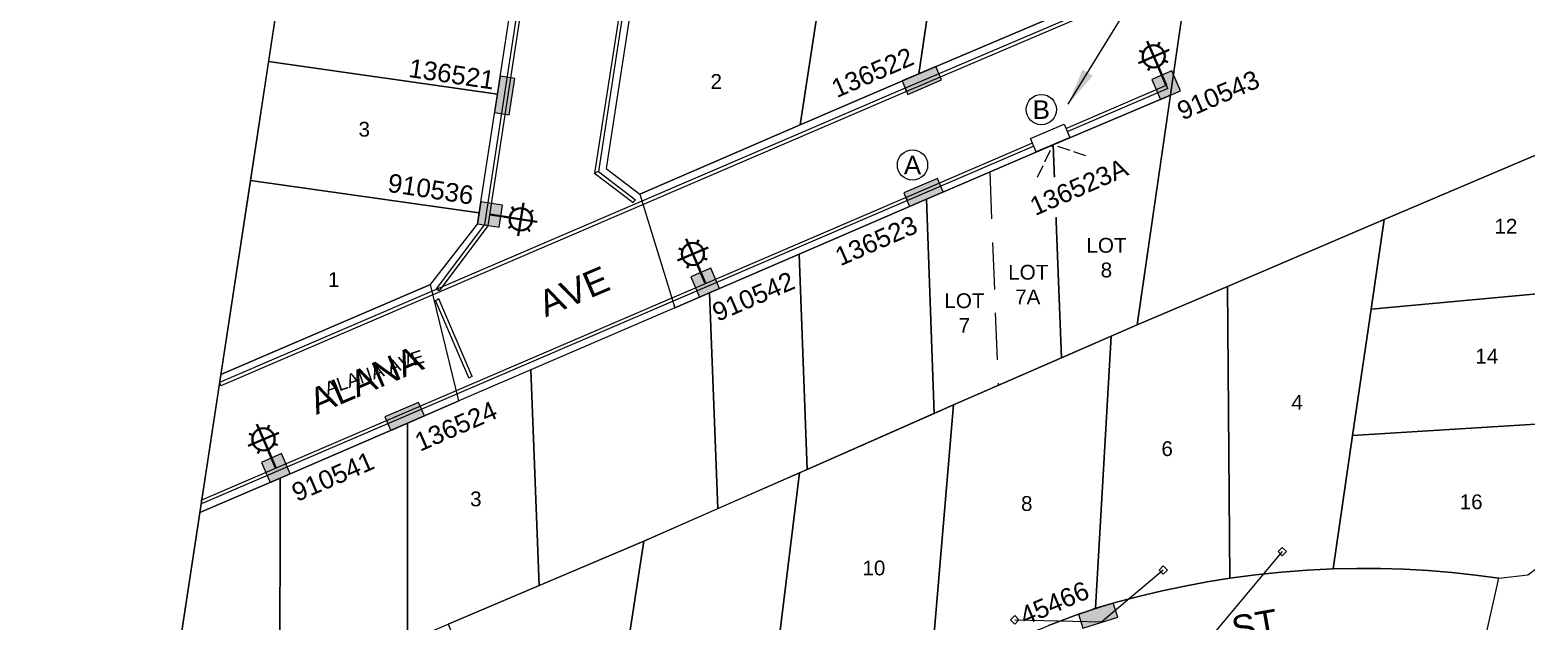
# Model space of a CAD drawing. Header units: metres. Extents: x 302094 to 304730, y 6265242 to 6268907.
# Drawn here: x 303499 to 303701.4, y 6267692.2 to 6267772.1 of the extents above; entities that cross this region are included whole.
import ezdxf
from ezdxf.enums import TextEntityAlignment as Align

# ---------------------------------------------------------------- set-up
doc = ezdxf.new("R2010")
doc.units = ezdxf.units.M
for name, pattern in [('DASHED2', [9.525, 6.35, -3.175]), ('IE Trench LV', [6.5, 5, -1.5]), ('IECLTRLV', [6.5, 5, -1.5])]:
    doc.linetypes.add(name, pattern=pattern)
doc.layers.get('0').update_dxf_attribs({"color": 6})
for name, color, linetype in [('_User Miscellaneous1', 7, 'Continuous'), ('_User Miscellaneous11', 7, 'Continuous'), ('_User Miscellaneous12', 7, 'Continuous'), ('_User Miscellaneous2', 7, 'Continuous'), ('Notes_SP_NEW', 7, 'Continuous'), ('Services_SP_EXT', 7, 'Continuous'), ('SupportsUG_SP_LV_EXT', 7, 'Continuous'), ('SupportsUG_SP_LV_NEW', 7, 'Continuous')]:
    doc.layers.add(name, color=color, linetype=linetype)
for name, color, linetype, lineweight in [('Cadastre Land Parcels_SP_EXT', 7, 'Continuous', 5), ('Cadastre Roads_SP_EXT', 9, 'Continuous', 5), ('Trench_SP_NEW', 7, 'IECLTRLV', 20)]:
    doc.layers.add(name, color=color, linetype=linetype, lineweight=lineweight)
doc.styles.add('COLUMN_LABEL', font='arial.ttf')
doc.styles.add('iecARIAL', font='arial.ttf', dxfattribs={"height": 2})
doc.styles.add('iecISOCP', font='isocp.shx')
doc.styles.add('POLE_LABEL', font='arial.ttf')
doc.styles.get("Standard").update_dxf_attribs({"font": 'arial.ttf'})
doc.dimstyles.new('Leader', dxfattribs={"dimtxt": 2.5, "dimasz": 2.5, "dimexe": 1.25, "dimexo": 0, "dimgap": -1.5, "dimtad": 0, "dimtih": 1, "dimtoh": 1, "dimdec": 1, "dimtxsty": 'iecISOCP', "dimcen": 2.5, "dimadec": 0, "dimazin": 0, "dimtfac": 1, "dimtdec": 1, "dimtmove": 0, "dimatfit": 3, "dimfxl": 1, "dimtolj": 1, "dimarcsym": 0})

# ---------------------------------------------------------------- blocks, each defined once
blk = doc.blocks.new('PILLAR_EXT')
blk.add_hatch(color=256).paths.add_polyline_path([(-2.475, 0.99), (-2.475, -0.99), (2.475, -0.99), (2.475, 0.99)])
blk.add_lwpolyline([(-2.475, -0.99), (2.475, -0.99), (2.475, 0.99), (-2.475, 0.99)], close=True)
at = {"style": 'iecARIAL', "flags": 8}
blk.add_attdef('ASSET_NUM', (1.5, 3.5), '', height=2.5, dxfattribs=at)
for tag, p, flags in [('OWNED_BY', (0, -0.2), 9), ('STATE', (0, -0.4), 9), ('SUPPORT_TYPE', (0, -0.6), 9), ('STREETNAME', (0, -1.8), 9), ('SUBURB', (0, -2), 1), ('USAGE', (0, -0.8), 9), ('LEGEND', (0, -1), 9), ('LOCATION', (0, -1.2), 9), ('NOTES', (0, -1.4), 9), ('PARENT', (0, -1.6), 9)]:
    blk.add_attdef(tag, p, '', height=0.2, dxfattribs=dict(flags=flags))
blk = doc.blocks.new('CCP_EXT')
at = {"flags": 9}
for tag, p in [('STATE', (0, -1.8)), ('NOTES', (0, -2))]:
    blk.add_attdef(tag, text='', height=0.2, dxfattribs=at).set_placement(p, align=Align.MIDDLE_LEFT)
blk.add_wipeout([(0, 0.57), (0.57, 0), (0, -0.57), (-0.57, 0)])
blk.add_lwpolyline([(-0.57, 0), (0, 0.57), (0.57, 0), (0, -0.57), (-0.57, 0)])
at = {"flags": 1}
blk.add_attdef('Z', (0, 0), '', height=0.2, dxfattribs=at)
at = {"flags": 9}
for tag, p in [('CCP_TYPE', (0, 0)), ('CONSTRUCTED_VOLTAGE', (0, -0.2)), ('OPERATING_VOLTAGE', (0, -0.6)), ('ORIENTATION', (0, -0.8)), ('OWNED_BY', (0, -1)), ('NO_PHASES', (0, -0.4)), ('USAGE', (0, -1.2)), ('LEGEND', (0, -1.4)), ('LIFE_SUPPORT', (0, -1.6))]:
    blk.add_attdef(tag, text='', height=0.2, dxfattribs=at).set_placement(p, align=Align.MIDDLE_LEFT)
blk = doc.blocks.new('*U68')
blk.add_hatch(color=256).paths.add_polyline_path([(-2.75, 1.4), (-2.42, -0.55), (2.46, 0.27), (2.13, 2.22)])
blk.add_lwpolyline([(-2.42, -0.55), (2.46, 0.27), (2.13, 2.22), (-2.75, 1.4)], close=True)
at = {"style": 'iecARIAL', "flags": 8}
blk.add_attdef('ASSET_NUM', (1.5, 3.5), '', height=2.5, dxfattribs=at)
for tag, p, flags in [('OWNED_BY', (0, -0.2), 9), ('STATE', (0, -0.4), 9), ('SUPPORT_TYPE', (0, -0.6), 9), ('STREETNAME', (0, -1.8), 9), ('SUBURB', (0, -2), 1), ('USAGE', (0, -0.8), 9), ('LEGEND', (0, -1), 9), ('LOCATION', (0, -1.2), 9), ('NOTES', (0, -1.4), 9), ('PARENT', (0, -1.6), 9)]:
    blk.add_attdef(tag, p, '', height=0.2, dxfattribs=dict(flags=flags))
blk = doc.blocks.new('COLUMN_EXT')
blk.add_hatch(color=256).paths.add_polyline_path([(-1.49, 1.48), (-1.49, -1.49), (1.48, -1.49), (1.48, 1.48)])
blk.add_lwpolyline([(-1.49, -1.49), (1.48, -1.49), (1.48, 1.48), (-1.49, 1.48)], close=True)
for tag, height, style, flags, p in [('ASSET_NUM', 2.5, 'COLUMN_LABEL', 8, (2, 2)), ('STRUCTURE_PLANT_NUMBER', 0.2, 'POLE_LABEL', 9, (1.81, 0.03)), ('STREET_CODE', 0.2, 'COLUMN_LABEL', 9, (1.81, -0.2))]:
    blk.add_attdef(tag, text='', height=height, dxfattribs=dict(style=style, flags=flags)).set_placement(p, align=Align.MIDDLE_LEFT)
at = {"flags": 9}
for tag, p in [('COLUMN_TYPE', (1.81, -0.4)), ('OWNED_BY', (1.81, -0.6)), ('STATE', (1.81, -0.8)), ('USAGE', (1.81, -1)), ('STREETNAME', (1.81, -1.6)), ('SUBURB', (1.81, -1.8)), ('LEGEND', (1.81, -1.2)), ('LOCATION', (1.81, -1.4)), ('NOTES', (1.81, -2))]:
    blk.add_attdef(tag, text='', height=0.2, dxfattribs=at).set_placement(p, align=Align.MIDDLE_LEFT)
at = {"flags": 1}
blk.add_attdef('Z', (1.81, -2.35), '', height=0.2, dxfattribs=at)
blk = doc.blocks.new('SL_LANTERN_EXT')
at = {"lineweight": 40}
for p, q in [((0, 1.97), (0, 6.47)), ((-2.25, 4.22), (2.25, 4.22)), ((-1.46, 5.68), (-1.06, 5.28)), ((1.46, 5.68), (1.06, 5.28)), ((-1.46, 2.76), (-1.06, 3.16)), ((0, 0), (0, 2.72)), ((1.46, 2.76), (1.06, 3.16))]:
    blk.add_line(p, q, dxfattribs=at)
blk.add_circle((0, 4.22), 1.5, dxfattribs=at)
at = {"style": 'iecARIAL', "flags": 8}
blk.add_attdef('ASSET_NUM', (1.5, 1.5), '', height=2.5, dxfattribs=at)
for tag, p, height, flags in [('OPERATING_VOLTAGE', (0.98, -1.65), 0.2, 9), ('ORIENTATION', (0.98, -1.85), 0.2, 9), ('OWNED_BY', (0.98, -2.05), 0.2, 9), ('CONSTRUCTED_VOLTAGE', (0.98, -0.65), 0.2, 9), ('CONTROL_TYPE', (0.98, -0.85), 0.2, 9), ('LANTERN_PURPOSE', (0.98, -1.05), 0.2, 9), ('LANTERN_TYPE', (0.98, -1.25), 0.2, 9), ('NO_PHASES', (0.98, -1.45), 0.2, 9), ('LNUMBER', (2.18, -3.25), 2.5, 8), ('STATE', (0.98, -2.25), 0.2, 9), ('USAGE', (0.98, -2.45), 0.2, 9), ('CEXIST', (0.98, -2.65), 0.2, 9), ('CNEW', (0.98, -2.85), 0.2, 9), ('CNUMBER', (0.98, -3.05), 0.2, 9), ('CREMOVE', (0.98, -3.25), 0.2, 9), ('CREPLACE', (0.98, -3.45), 0.2, 9), ('LKINGHEIGHT', (0.98, -3.65), 0.2, 9), ('LBRACKET', (0.98, -3.85), 0.2, 9), ('LBRACKETVOCAB', (0.98, -4.05), 0.2, 9), ('LCATEGORY', (0.98, -4.25), 0.2, 9), ('LCHARGE1', (0.98, -4.45), 0.2, 9), ('LCHARGE1PERCENT', (0.98, -4.65), 0.2, 9), ('LCHARGE2', (0.98, -4.85), 0.2, 9), ('LCHARGE2PERCENT', (0.98, -5.05), 0.2, 9), ('LCHARGE3', (0.98, -5.25), 0.2, 9), ('LCHARGE3PERCENT', (0.98, -5.45), 0.2, 9), ('LEXIST', (0.98, -5.65), 0.2, 9), ('LLAMP', (0.98, -5.85), 0.2, 9), ('LLAMPVOCAB', (0.98, -6.05), 0.2, 9), ('LMAST', (0.98, -6.25), 0.2, 9), ('LMASTVOCAB', (0.98, -6.45), 0.2, 9), ('LNEW', (0.98, -6.65), 0.2, 9), ('LANTNUMBER', (0.98, -6.85), 0.2, 9), ('LOUTREACH', (0.98, -7.25), 0.2, 9), ('LOUTREACHVOCAB', (0.98, -7.45), 0.2, 9), ('LRATECODE', (0.98, -7.65), 0.2, 9), ('LREMOVE', (0.98, -7.85), 0.2, 9), ('LREPLACE', (0.98, -8.05), 0.2, 9), ('LTYPE', (0.98, -8.25), 0.2, 9), ('STREETNAME', (0.98, -9.25), 0.2, 9), ('SUBURB', (0.98, -9.45), 0.2, 1), ('LTYPEVOCAB', (0.98, -8.45), 0.2, 9), ('LEGEND', (0.98, -8.65), 0.2, 9), ('LOCATION', (0.98, -8.85), 0.2, 9), ('NOTES', (0.98, -9.05), 0.2, 9)]:
    blk.add_attdef(tag, p, '', height=height, dxfattribs=dict(flags=flags))
blk = doc.blocks.new('*U74')
blk.add_wipeout([(1.64, 3.53), (3.77, -0.94), (1.99, -1.79), (-0.15, 2.67)])
at = {"lineweight": -3}
blk.add_lwpolyline([(1.64, 3.53), (3.77, -0.94), (1.99, -1.79), (-0.15, 2.67)], close=True, dxfattribs=at)
for tag, height, flags, p in [('ASSET_NUM', 2.5, 8, (2, 4)), ('STREET_CODE', 0.2, 9, (1.5, 2)), ('OWNED_BY', 0.2, 9, (1.5, 1.8)), ('OPERATED_BY', 0.2, 9, (1.5, 1.6)), ('STATE', 0.2, 9, (1.5, 1.2)), ('SUPPORT_TYPE', 0.2, 9, (1.5, 1)), ('SUBURB', 0.2, 9, (1.5, 0.2)), ('STREETNAME', 0.2, 9, (1.5, 0)), ('MAINTAINED_BY', 0.2, 9, (1.5, 1.4)), ('USAGE', 0.2, 9, (1.5, 0.8)), ('LEGEND', 0.2, 9, (1.5, 0.6)), ('PARENT', 0.2, 9, (1.5, 0.4)), ('Z', 0.2, 1, (1.5, -0.6)), ('LOCATION', 0.2, 9, (1.5, -0.2)), ('NOTES', 0.2, 9, (1.5, -0.4))]:
    blk.add_attdef(tag, text='', height=height, dxfattribs=dict(flags=flags)).set_placement(p, align=Align.MIDDLE_LEFT)
blk = doc.blocks.new('DUCT_INDICATOR')
blk.add_circle((0, 0), 2.05)
blk.add_attdef('CODE', text='', height=1.8).set_placement((0, 0), align=Align.MIDDLE_CENTER)
at = {"flags": 1}
blk.add_attdef('Z', (0, 0), '', height=0.2, dxfattribs=at)

msp = doc.modelspace()

# ---------------------------------------------------------------- linework, layer by layer
at = {"layer": '_User Miscellaneous1', "linetype": 'DASHED2', "flags": 128}
msp.add_lwpolyline([(303628.83, 6267752.93), (303629.96, 6267724.15)], dxfattribs=at)
at = {"layer": '_User Miscellaneous12'}
for p, q in [((303577.57, 6267857.73), (303560.51, 6267745.85)), ((303578.05, 6267857.66), (303560.96, 6267745.66)), ((303585.01, 6267815.2), (303575.39, 6267752.79)), ((303585.48, 6267815.13), (303575.91, 6267752.99)), ((303655.86, 6267780.65), (303617.4, 6267764.26)), ((303656.05, 6267780.21), (303617.59, 6267763.82)), ((303617.4, 6267764.26), (303524.67, 6267724.46)), ((303617.59, 6267763.82), (303524.86, 6267724.02)), ((303617.4, 6267764.26), (303617.49, 6267764.04)), ((303617.59, 6267763.82), (303617.49, 6267764.04)), ((303652.7, 6267764.63), (303617.51, 6267749.5)), ((303652.89, 6267764.19), (303617.7, 6267749.06)), ((303652.7, 6267764.63), (303652.8, 6267764.41)), ((303652.89, 6267764.19), (303652.8, 6267764.41)), ((303575.39, 6267752.79), (303575.65, 6267752.89)), ((303575.39, 6267752.79), (303580.61, 6267748.79)), ((303575.91, 6267752.99), (303575.65, 6267752.89)), ((303575.91, 6267752.99), (303580.9, 6267749.17)), ((303617.51, 6267749.5), (303522.12, 6267708.55)), ((303617.51, 6267749.5), (303617.6, 6267749.28)), ((303617.7, 6267749.06), (303522.31, 6267708.11)), ((303580.61, 6267748.79), (303580.76, 6267748.98)), ((303580.9, 6267749.17), (303580.76, 6267748.98)), ((303617.7, 6267749.06), (303617.6, 6267749.28)), ((303560.51, 6267745.85), (303553.97, 6267737.14)), ((303560.96, 6267745.66), (303554.35, 6267736.85)), ((303560.51, 6267745.85), (303560.73, 6267745.76)), ((303560.96, 6267745.66), (303560.73, 6267745.76)), ((303553.87, 6267735.58), (303554.09, 6267735.67)), ((303558.39, 6267725.1), (303553.87, 6267735.58)), ((303553.97, 6267737.14), (303554.16, 6267736.99)), ((303554.31, 6267735.77), (303554.09, 6267735.67)), ((303554.35, 6267736.85), (303554.16, 6267736.99)), ((303558.83, 6267725.29), (303554.31, 6267735.77)), ((303558.39, 6267725.1), (303558.61, 6267725.2)), ((303558.83, 6267725.29), (303558.61, 6267725.2)), ((303524.67, 6267724.46), (303524.77, 6267724.24)), ((303524.86, 6267724.02), (303524.77, 6267724.24)), ((303522.12, 6267708.55), (303522.22, 6267708.33)), ((303522.31, 6267708.11), (303522.22, 6267708.33))]:
    msp.add_line(p, q, dxfattribs=at)
at = {"layer": 'Cadastre Land Parcels_SP_EXT', "linetype": 'Continuous'}
for points in [[(303469.43, 6267657.76), (303486.78, 6267664.21), (303504.14, 6267670.67), (303517.21, 6267675.53), (303542.35, 6267840.16), (303480.79, 6267836.19), (303453.28, 6267651.75), (303469.43, 6267657.76)], [(303638.81, 6267774.5), (303641.46, 6267792.83), (303622.73, 6267790.01), (303619.25, 6267766.21), (303638.81, 6267774.5)], [(303619.25, 6267766.21), (303622.73, 6267790.01), (303607.54, 6267787.72), (303605.35, 6267773.41), (303603.18, 6267759.28), (303619.25, 6267766.21)], [(303564.48, 6267777.92), (303533.51, 6267782.31), (303531.3, 6267767.84), (303562.25, 6267763.46), (303564.48, 6267777.92)], [(303603.18, 6267759.28), (303605.35, 6267773.41), (303580.56, 6267776.86), (303576.95, 6267753.41), (303581.49, 6267749.93), (303603.18, 6267759.28)], [(303562.25, 6267763.46), (303531.3, 6267767.84), (303528.85, 6267751.76), (303559.77, 6267747.41), (303562.25, 6267763.46)], [(303645.26, 6267730.76), (303648.78, 6267732.26), (303653.27, 6267763.31), (303637.4, 6267756.6), (303638.52, 6267727.82), (303645.26, 6267730.76)], [(303711.15, 6267737.25), (303714.53, 6267760.26), (303682.18, 6267746.5), (303680.4, 6267734.37), (303711.15, 6267737.25)], [(303623.94, 6267721.45), (303638.52, 6267727.82), (303637.4, 6267756.6), (303620.27, 6267749.26), (303621.33, 6267720.3), (303623.94, 6267721.45)], [(303553.21, 6267737.72), (303559.54, 6267745.89), (303559.77, 6267747.41), (303528.85, 6267751.76), (303524.85, 6267725.58), (303553.21, 6267737.72)], [(303621.33, 6267720.3), (303620.27, 6267749.26), (303603.04, 6267741.83), (303604.15, 6267712.72), (303621.33, 6267720.3)], [(303680.4, 6267734.37), (303682.18, 6267746.5), (303660.99, 6267737.47), (303661.31, 6267698.03), (303664.78, 6267698.49), (303668.27, 6267698.85), (303671.76, 6267699.12), (303675.25, 6267699.29), (303677.9, 6267717.33), (303680.4, 6267734.37)], [(303603.08, 6267712.25), (303604.15, 6267712.72), (303603.04, 6267741.83), (303590.94, 6267736.61), (303592.07, 6267707.44), (303603.08, 6267712.25)], [(303661.31, 6267698.03), (303660.99, 6267737.47), (303648.78, 6267732.26), (303645.26, 6267730.76), (303643.14, 6267693.99), (303646.13, 6267694.82), (303649.14, 6267695.61), (303652.16, 6267696.33), (303655.19, 6267696.97), (303658.25, 6267697.54), (303661.31, 6267698.03)], [(303582.04, 6267703.05), (303592.07, 6267707.44), (303590.94, 6267736.61), (303586.24, 6267734.58), (303566.78, 6267726.19), (303567.9, 6267697.05), (303582.04, 6267703.05)], [(303708.5, 6267719.19), (303711.15, 6267737.25), (303680.4, 6267734.37), (303677.9, 6267717.33), (303708.5, 6267719.19)], [(303643.14, 6267693.99), (303645.26, 6267730.76), (303623.94, 6267721.45), (303620.8, 6267684.77), (303630.63, 6267688.97), (303631.55, 6267689.43), (303632.38, 6267689.78), (303633.3, 6267690.13), (303634.12, 6267690.59), (303635.96, 6267691.29), (303636.79, 6267691.64), (303640.47, 6267693.05), (303641.3, 6267693.29), (303642.22, 6267693.64), (303643.14, 6267693.99)], [(303555.57, 6267691.82), (303567.9, 6267697.05), (303566.78, 6267726.19), (303557.04, 6267721.99), (303550.09, 6267718.99), (303550.09, 6267689.49), (303555.57, 6267691.82)], [(303620.8, 6267684.77), (303623.94, 6267721.45), (303603.08, 6267712.25), (303598.56, 6267675.21), (303620.8, 6267684.77)], [(303701.61, 6267698.49), (303704.78, 6267700.85), (303706.34, 6267704.47), (303708.5, 6267719.19), (303677.9, 6267717.33), (303675.25, 6267699.29), (303678.47, 6267699.35), (303681.68, 6267699.34), (303684.89, 6267699.25), (303688.11, 6267699.06), (303691.31, 6267698.8), (303694.51, 6267698.46), (303697.69, 6267698.03), (303701.61, 6267698.49)], [(303538.54, 6267684.59), (303550.09, 6267689.49), (303550.09, 6267718.99), (303532.87, 6267711.56), (303532.83, 6267682.16), (303538.54, 6267684.59)], [(303517.37, 6267675.6), (303521.51, 6267677.36), (303532.83, 6267682.16), (303532.87, 6267711.56), (303522, 6267706.93), (303517.21, 6267675.53), (303517.37, 6267675.6)], [(303598.56, 6267675.21), (303603.08, 6267712.25), (303582.04, 6267703.05), (303576.31, 6267665.77), (303598.56, 6267675.21)], [(303576.31, 6267665.77), (303582.04, 6267703.05), (303555.57, 6267691.82), (303568.01, 6267662.3), (303576.31, 6267665.77)]]:
    msp.add_lwpolyline(points, close=True, dxfattribs=at)
msp.add_lwpolyline([(303701.39, 6267819.69), (303700.93, 6267819.82), (303700.46, 6267819.93), (303700, 6267820.04), (303699.53, 6267820.13), (303668.4, 6267826.72), (303662.57, 6267827.58), (303648.78, 6267732.26), (303660.99, 6267737.47), (303660.99, 6267737.47), (303682.18, 6267746.5), (303714.53, 6267760.26)], dxfattribs=at)
at = {"layer": 'Cadastre Roads_SP_EXT', "linetype": 'Continuous'}
for points in [[(303590.94, 6267736.61), (303603.04, 6267741.83), (303620.27, 6267749.26), (303637.4, 6267756.6), (303653.27, 6267763.31), (303655.94, 6267781.73), (303638.81, 6267774.5), (303619.25, 6267766.21), (303603.18, 6267759.28), (303581.49, 6267749.93), (303586.24, 6267734.58), (303590.94, 6267736.61)], [(303532.87, 6267711.56), (303550.09, 6267718.99), (303557.04, 6267721.99), (303553.21, 6267737.72), (303524.85, 6267725.58), (303522, 6267706.93), (303532.87, 6267711.56)]]:
    msp.add_lwpolyline(points, close=True, dxfattribs=at)

# ---------------------------------------------------------------- block references
at = {"layer": '_User Miscellaneous11'}
ref = msp.add_blockref('*U68', (303619.98, 6267764.53), dxfattribs=dict(at, rotation=13.742264117868))
ref.add_attrib('ASSET_NUM', '136522', dxfattribs={"layer": '0', "height": 2.5, "rotation": 23.5943, "style": 'iecARIAL'}).set_placement((303618.31, 6267768.71), align=Align.MIDDLE_RIGHT)
for p, rotation in [((303652.68, 6267764.67), 23.33217513967261), ((303561.24, 6267747.18), 261.2391716009444), ((303590.35, 6267737.97), 23.33217513967261), ((303532.28, 6267712.92), 23.33217513967261)]:
    msp.add_blockref('SL_LANTERN_EXT', p, dxfattribs=dict(at, rotation=rotation))
ref = msp.add_blockref('*U68', (303564.06, 6267763.14), dxfattribs=dict(at, rotation=71.64792053131224))
ref.add_attrib('ASSET_NUM', '136521', dxfattribs={"layer": '0', "height": 2.5, "rotation": 351.5, "style": 'iecARIAL'}).set_placement((303561.82, 6267765.3), align=Align.MIDDLE_RIGHT)
ref = msp.add_blockref('COLUMN_EXT', (303652.68, 6267764.67), dxfattribs=dict(at, rotation=23.33137034532274))
ref.add_attrib('ASSET_NUM', '910543', dxfattribs={"layer": '0', "height": 2.5, "rotation": 23.3314, "style": 'COLUMN_LABEL'}).set_placement((303653.88, 6267762.17), align=Align.TOP_LEFT)
ref = msp.add_blockref('COLUMN_EXT', (303561.24, 6267747.18), dxfattribs=dict(at, rotation=261.2383668065945))
ref.add_attrib('ASSET_NUM', '910536', dxfattribs={"layer": '0', "height": 2.5, "rotation": 351.2384, "style": 'COLUMN_LABEL'}).set_placement((303559.18, 6267750.97), align=Align.TOP_RIGHT)
ref = msp.add_blockref('*U68', (303620.21, 6267749.39), dxfattribs=dict(at, rotation=13.742264117868))
ref.add_attrib('ASSET_NUM', '136523', dxfattribs={"layer": '0', "height": 2.5, "rotation": 23.5943, "style": 'iecARIAL'}).set_placement((303618.8, 6267745.98), align=Align.MIDDLE_RIGHT)
ref = msp.add_blockref('COLUMN_EXT', (303590.35, 6267737.97), dxfattribs=dict(at, rotation=23.33137034532274))
ref.add_attrib('ASSET_NUM', '910542', dxfattribs={"layer": '0', "height": 2.5, "rotation": 23.3314, "style": 'COLUMN_LABEL'}).set_placement((303591.01, 6267734.95), align=Align.TOP_LEFT)
ref = msp.add_blockref('*U68', (303550.04, 6267719.12), dxfattribs=dict(at, rotation=13.742264117868))
ref.add_attrib('ASSET_NUM', '136524', dxfattribs={"layer": '0', "height": 2.5, "rotation": 23.5943, "style": 'iecARIAL'}).set_placement((303561.96, 6267720.92), align=Align.MIDDLE_RIGHT)
ref = msp.add_blockref('COLUMN_EXT', (303532.28, 6267712.92), dxfattribs=dict(at, rotation=23.33137034532274))
ref.add_attrib('ASSET_NUM', '910541', dxfattribs={"layer": '0', "height": 2.5, "rotation": 23.3314, "style": 'COLUMN_LABEL'}).set_placement((303534.14, 6267710.61), align=Align.TOP_LEFT)
at = {"layer": 'Notes_SP_NEW'}
ref = msp.add_blockref('DUCT_INDICATOR', (303618.38, 6267753.87), dxfattribs=at)
ref.add_attrib('CODE', 'A', dxfattribs={"layer": '0', "height": 2.5}).set_placement((303618.38, 6267753.87), align=Align.MIDDLE_CENTER)
at = {"layer": 'SupportsUG_SP_LV_EXT'}
ref = msp.add_blockref('PILLAR_EXT', (303643.47, 6267692.96), dxfattribs=dict(at, rotation=197.6716643604088))
ref.add_attrib('ASSET_NUM', '45466', dxfattribs={"layer": '0', "height": 2.5, "rotation": 23, "style": 'iecARIAL'}).set_placement((303633.88, 6267690.95), align=Align.BOTTOM_LEFT)

# ---------------------------------------------------------------- texts
at = {"layer": '_User Miscellaneous1'}
for s, rotation, p in [('ALANA             AVE', 23.0351, (303537.75, 6267720.09)), (' ST', 10.1163, (303660.55, 6267689.14))]:
    msp.add_text(s, height=3.5, rotation=rotation, dxfattribs=at).set_placement(p)
at = {"layer": '_User Miscellaneous1', "char_height": 2, "width": 5.4829, "attachment_point": 1}
for s, insert in [('\\pi0.15479;LOT \\P\\pi2.0825;8', (303641.74, 6267744.02)), ('\\pi0.15479;LOT \\P\\pi1.0968;7A', (303631.16, 6267740.38)), ('\\pi0.15479;LOT \\P\\pi2.0941;7', (303622.53, 6267736.53))]:
    msp.add_mtext(s, dxfattribs=dict(at, insert=insert))
at = {"layer": 'Cadastre Land Parcels_SP_EXT'}
for s, p in [('2', (303591.06, 6267764.16)), ('3', (303543.46, 6267757.71)), ('12', (303697.07, 6267744.6)), ('1', (303539.33, 6267737.39)), ('14', (303694.49, 6267727.04)), ('4', (303669.61, 6267720.8)), ('6', (303652.04, 6267714.54)), ('3', (303558.55, 6267707.75)), ('8', (303633.05, 6267707.13)), ('16', (303692.37, 6267707.36)), ('10', (303611.6, 6267698.42))]:
    msp.add_text(s, height=2, dxfattribs=at).set_placement(p)
at = {"layer": 'Cadastre Roads_SP_EXT'}
msp.add_text('ALANA AVE', height=1.8, rotation=18.7917, dxfattribs=at).set_placement((303539.27, 6267722.74))

# ---------------------------------------------------------------- leaders
at = {"layer": '_User Miscellaneous1'}
msp.add_leader([(303639.44, 6267762.1), (303666.18, 6267805.64)], dimstyle='Leader', override={"dimasz": 5, "dimgap": 0.625, "dimtad": 0}, dxfattribs=at)

# ---------------------------------------------------------------- next in the draw order: block references
at = {"layer": 'Services_SP_EXT'}
for p in [(303668.39, 6267701.62), (303652.3, 6267699.13), (303632.2, 6267692.4)]:
    msp.add_blockref('CCP_EXT', p, dxfattribs=at)
at = {"layer": 'SupportsUG_SP_LV_NEW', "rotation": 267.6117402783406}
msp.add_blockref('*U74', (303636.21, 6267759.36), dxfattribs=at)

# ---------------------------------------------------------------- next in the draw order: linework, layer by layer
at = {"layer": 'Cadastre Roads_SP_EXT', "linetype": 'Continuous'}
msp.add_lwpolyline([(303695.98, 6267690.43), (303697.69, 6267698.03), (303697.69, 6267698.03), (303694.51, 6267698.46), (303691.31, 6267698.8), (303688.11, 6267699.06), (303684.89, 6267699.25), (303681.68, 6267699.34), (303678.47, 6267699.35), (303675.25, 6267699.29), (303671.76, 6267699.12), (303668.27, 6267698.85), (303664.78, 6267698.49), (303661.31, 6267698.03), (303658.25, 6267697.54), (303655.19, 6267696.97), (303652.16, 6267696.33), (303649.14, 6267695.61), (303646.13, 6267694.82), (303643.14, 6267693.99), (303642.22, 6267693.64), (303641.3, 6267693.29), (303640.47, 6267693.05), (303636.79, 6267691.64)], dxfattribs=at)
at = {"layer": 'Services_SP_EXT'}
for points in [[(303668.39, 6267701.62), (303652.84, 6267683.04)], [(303652.3, 6267699.13), (303643.98, 6267692.14)], [(303632.2, 6267692.4), (303643.98, 6267692.14)]]:
    msp.add_lwpolyline(points, dxfattribs=at)
at = {"layer": 'Trench_SP_NEW', "linetype": 'IE Trench LV', "ltscale": 0.35, "flags": 128}
msp.add_lwpolyline([(303635.28, 6267752.24), (303637.4, 6267756.6)], dxfattribs=at)

# ---------------------------------------------------------------- next in the draw order: block references
at = {"layer": 'Notes_SP_NEW'}
ref = msp.add_blockref('DUCT_INDICATOR', (303635.8, 6267761.36), dxfattribs=at)
ref.add_attrib('CODE', 'B', dxfattribs={"layer": '0', "height": 2.5}).set_placement((303635.8, 6267761.36), align=Align.MIDDLE_CENTER)

# ---------------------------------------------------------------- next in the draw order: texts
at = {"layer": '_User Miscellaneous2', "insert": (303633.96, 6267749.25), "char_height": 2.5, "width": 13.0735, "attachment_point": 1, "rotation": 23.7, "bg_fill": 3, "box_fill_scale": 1.5, "bg_fill_color": 256, "bg_fill_transparency": 0}
msp.add_mtext('136523A    ', dxfattribs=at)

# ---------------------------------------------------------------- next in the draw order: linework, layer by layer
at = {"layer": 'Trench_SP_NEW', "linetype": 'IE Trench LV', "ltscale": 0.35, "flags": 128}
msp.add_lwpolyline([(303641.84, 6267755.11), (303637.4, 6267756.6)], dxfattribs=at)

doc.saveas('drawing.dxf')
